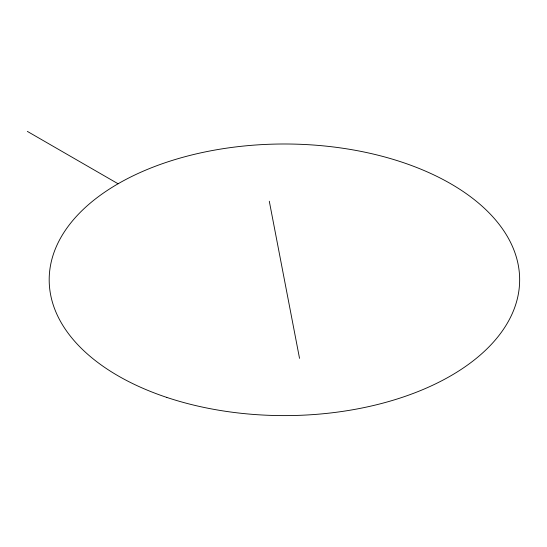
<?xml version="1.0" encoding="UTF-8"?>
<svg xmlns="http://www.w3.org/2000/svg" width="547" height="547" viewBox="0 0 547 547"><rect width="100%" height="100%" fill="white"/><g stroke="black" fill="none" stroke-linecap="round" stroke-linejoin="round"><path stroke-width="0.82" d="M27.35 131.389L118.077 183.771M269.295 201.228L299.537 358.374M166.801 397.416A235.237 135.813 0 0 0 519.65 279.804A235.237 135.813 0 0 0 166.801 162.185A235.237 135.813 0 0 0 166.801 397.416"/></g></svg>
